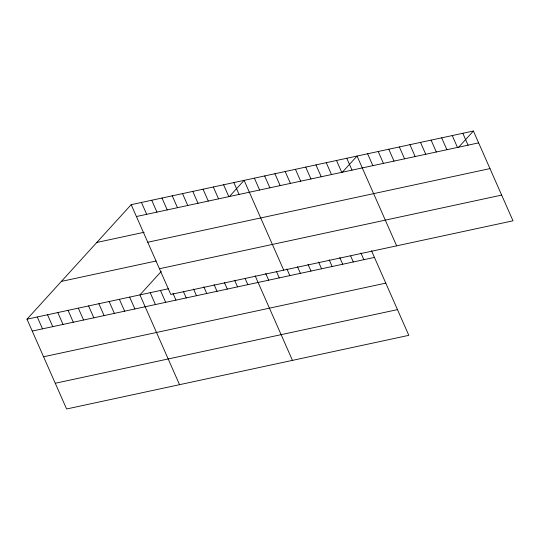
<?xml version="1.0" encoding="UTF-8"?>
<svg xmlns="http://www.w3.org/2000/svg" width="540" height="540" viewBox="0 0 540 540"><rect width="100%" height="100%" fill="white"/><g stroke="black" fill="none" stroke-linecap="round" stroke-linejoin="round"><path stroke-width="0.81" d="M371.5 250.736L408.814 335.333L66.602 408.983L27 319.194L131.186 204.667L473.398 131.018L513 220.806L170.789 294.455L131.186 204.667M161.21 271.492L139.928 294.887L179.53 384.676M229.385 196.56L244.121 180.36L283.723 270.155M342.313 172.253L357.048 156.06L396.65 245.849M458.663 147.218L473.398 131.018M136.424 216.533L478.629 142.884M96.808 242.46L144.187 232.261M147.764 242.251L489.976 168.602M61.385 281.401L156.148 261.002M159.448 268.745L501.66 195.095M27 319.194L168.358 288.772M32.231 331.06L374.443 257.411M43.578 356.771L385.783 283.129M55.262 383.265L397.467 309.623M462.82 133.292L468.052 145.166M452.243 135.574L457.475 147.44M441.666 137.849L446.897 149.715M431.089 140.123L436.32 151.99M420.512 142.398L425.743 154.264M409.934 144.68L415.166 156.546M399.357 146.954L404.588 158.821M388.78 149.229L394.011 161.096M378.202 151.504L383.434 163.37M367.625 153.785L372.857 165.652M346.781 158.267L352.013 170.134M336.515 160.475L341.746 172.348M326.248 162.689L331.479 174.555M360.923 253.01L363.865 259.686M315.981 164.896L321.219 176.762M350.669 256.028L353.288 261.961M305.714 167.103L310.952 178.976M339.768 257.567L342.711 264.242M295.447 169.317L300.685 181.184M329.191 259.841L332.134 266.517M285.181 171.524L290.419 183.391M318.613 262.116L321.557 268.792M274.914 173.732L280.152 185.598M308.036 264.391L310.979 271.067M264.647 175.946L269.885 187.812M297.459 266.672L300.402 273.348M254.387 178.153L259.619 190.019M286.882 268.947L289.825 275.623M276.305 271.222L279.248 277.898M233.854 182.574L239.085 194.441M265.727 273.497L268.67 280.172M223.587 184.781L228.818 196.648M255.15 275.778L292.457 360.376M213.32 186.988L218.552 198.855M245.207 278.728L247.826 284.661M203.054 189.203L208.285 201.069M234.617 280.193L237.56 286.868M192.787 191.41L198.018 203.276M224.35 282.406L227.293 289.082M182.52 193.617L187.758 205.484M214.083 284.614L217.026 291.29M172.253 195.831L177.491 207.698M203.816 286.821L206.759 293.497M161.987 198.038L167.225 209.905M193.55 289.035L196.493 295.711M151.72 200.246L156.958 212.112M183.283 291.242L186.226 297.918M141.453 202.453L146.691 214.326M173.016 293.45L175.959 300.125M160.461 290.466L165.692 302.339M150.194 292.68L155.432 304.547M129.661 297.094L134.899 308.961M119.394 299.309L124.632 311.175M109.127 301.516L114.365 313.382M98.861 303.723L104.099 315.59M88.6 305.937L93.832 317.804M78.334 308.144L83.565 320.011M68.067 310.351L73.298 322.218M57.8 312.566L63.032 324.432M47.534 314.773L52.765 326.639M37.267 316.98L42.498 328.847"/></g></svg>
